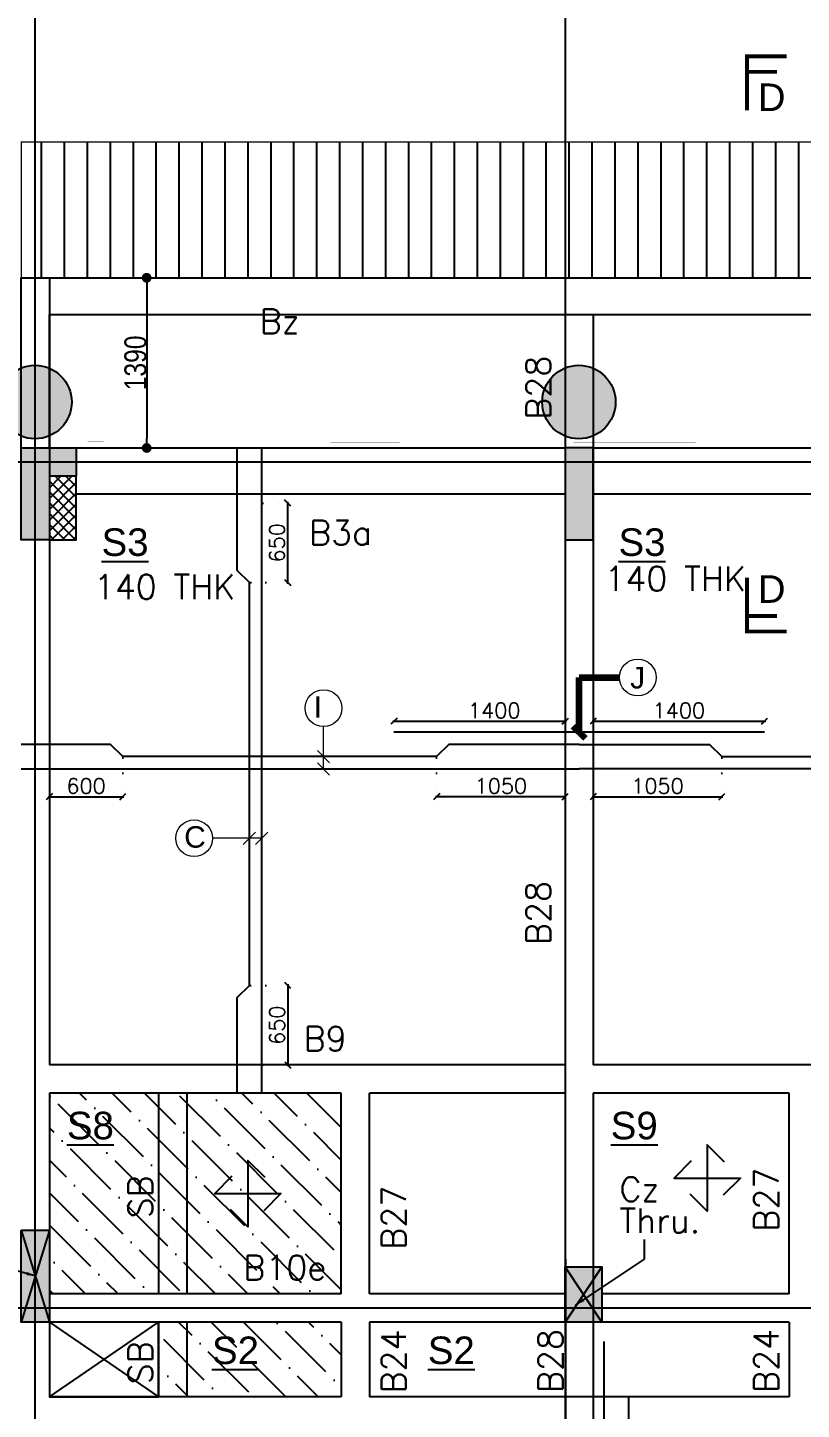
# Model space of a CAD drawing. Header units: millimetres. Extents: x 1772430 to 1864909, y -1443517 to -1381610.
# Drawn here: x 1804198 to 1810522, y -1403488 to -1392201 of the extents above; entities that cross this region are included whole.
import ezdxf

# ---------------------------------------------------------------- set-up
doc = ezdxf.new("R2010")
doc.units = ezdxf.units.MM
doc.header["$LTSCALE"] = 100
doc.header["$MEASUREMENT"] = 0
doc.header["$PDMODE"] = 98
for name, pattern in [('1', [0]), ('ACAD_ISO02W100', [15, 12, -3]), ('CENTER2', [28.575000000000003, 19.05, -3.175, 3.175, -3.175]), ('CONTINOUS', [0]), ('DOT', [0.25, 0, -0.25]), ('HIDDEN', [0.375, 0.25, -0.125])]:
    doc.linetypes.add(name, pattern=pattern)
for name, color, linetype in [('BEAM NO', 7, '1'), ('BEAM-230X450', 31, 'Continuous'), ('BEAM-230X600', 150, 'Continuous'), ('BEAM-450X275', 7, 'Continuous'), ('BEAM-450X750', 134, 'Continuous'), ('DIM', 191, 'Continuous'), ('Projection', 5, 'Continuous'), ('Roof', 7, 'Continuous'), ('s-steel', 1, 'Continuous'), ('S-STRU. CUTOUT', 3, 'Continuous'), ('SLAB NO.', 4, 'Continuous'), ('STEEL', 1, 'Continuous'), ('STR.COLUMN', 1, 'Continuous'), ('SUNK-HATCH', 8, 'Continuous')]:
    doc.layers.add(name, color=color, linetype=linetype)
for name, color, linetype, lineweight in [('CENTER_LINE', 8, 'CENTER2', 25), ('GRID', 252, 'ACAD_ISO02W100', 9), ('LEADER', 191, 'Continuous', 15), ('S-B5-230X600', 120, 'HIDDEN', 25), ('SECTION TEXT', 7, 'Continuous', 25), ('SLAB STEEL MARK', 133, 'Continuous', 30)]:
    doc.layers.add(name, color=color, linetype=linetype, lineweight=lineweight)
doc.styles.add('AR', font='', dxfattribs={"width": 0.8})
doc.styles.add('ARIAL', font='arial.ttf')
doc.styles.add('DEEPAK', font='arial.ttf')
doc.styles.add('ROMANS', font='romans.shx')
doc.styles.add('RS', font='romans.shx', dxfattribs={"width": 0.9})
doc.styles.add('style1', font='arial.ttf')
doc.styles.get('AR').set_extended_font_data('Arial Unicode MS')
doc.dimstyles.new('100', dxfattribs={"dimtxt": 180, "dimasz": 80, "dimexe": 0.18, "dimexo": 0.0625, "dimgap": 1, "dimtad": 1, "dimdec": 0, "dimzin": 0, "dimdsep": 46, "dimtxsty": 'AR', "dimblk": 'DOT', "dimcen": 0.09, "dimse1": 1, "dimse2": 1, "dimclrd": 50, "dimclrt": 256, "dimadec": 0, "dimazin": 0, "dimtfac": 1, "dimtdec": 0, "dimtix": 1, "dimtofl": 0, "dimtmove": 2, "dimatfit": 0, "dimfxl": 1, "dimtolj": 1, "dimtzin": 0, "dimlwd": -1, "dimarcsym": 0})
doc.dimstyles.new('KRUNAL-MM', dxfattribs={"dimtxt": 50, "dimasz": 35, "dimexe": 25, "dimexo": 0, "dimgap": 15, "dimtad": 1, "dimdec": 0, "dimzin": 0, "dimdsep": 46, "dimtxsty": 'RS', "dimblk": 'OBLIQUE', "dimcen": 0, "dimdle": 25, "dimclrd": 256, "dimclre": 256, "dimclrt": 7, "dimadec": 0, "dimazin": 0, "dimtfac": 1, "dimtdec": 0, "dimtix": 1, "dimtmove": 0, "dimatfit": 2, "dimfxl": 1, "dimtolj": 1, "dimtzin": 0, "dimlwd": -1, "dimlwe": -1, "dimarcsym": 0})
doc.dimstyles.new('pag', dxfattribs={"dimtxt": 180, "dimasz": 150, "dimexe": 100, "dimexo": 0, "dimgap": 50, "dimtad": 1, "dimdec": 0, "dimzin": 0, "dimdsep": 46, "dimtxsty": 'ROMANS', "dimblk": 'OBLIQUE', "dimcen": 0, "dimdle": 100, "dimclrd": 256, "dimclre": 256, "dimclrt": 256, "dimadec": 0, "dimazin": 0, "dimtfac": 1, "dimtdec": 0, "dimtmove": 2, "dimatfit": 3, "dimfxl": 1, "dimtolj": 1, "dimtzin": 0, "dimlwd": -1, "dimlwe": -1, "dimarcsym": 0})
pattern_1 = [(135, (0, 4114.140964071499), (-364.6019340493135, 99.43689110435825), [468.75, -93.75, 0, -93.75])]

# ---------------------------------------------------------------- blocks, each defined once
blk = doc.blocks.new('Roof')
at = {"layer": 'Roof'}
h = blk.add_hatch(dxfattribs=at)
h.set_pattern_fill('ANSI31', color=8, scale=1500.000000000003, angle=45)
h.set_pattern_definition([(90, (0, 0), (-187.5, 1.148106374200644e-14), [])])
h.paths.add_polyline_path([(1804146.10497409, -1398360.24230647), (1813266.1049741, -1398360.242306483), (1813266.104974105, -1399748.806724621), (1813908.560622208, -1399748.806724623), (1813908.560622208, -1398498.806724566), (1816838.560622208, -1398498.806724566), (1816838.560622208, -1399748.806724621), (1818353.604974095, -1399748.806724566), (1818353.604974095, -1398498.806724566), (1821283.604974095, -1398498.806724566), (1821283.604974095, -1399748.806724621), (1822798.604974095, -1399748.806724566), (1822798.604974095, -1398498.806724566), (1825728.604974095, -1398498.806695148), (1825728.604986645, -1399748.806724622), (1827243.649325981, -1399748.806724566), (1827243.649325981, -1398498.806724566), (1830173.649325981, -1398498.806724566), (1830173.649325981, -1399748.806724622), (1831688.649325982, -1399748.806724566), (1831688.649325982, -1398498.806724566), (1834618.649325982, -1398498.806724566), (1834618.649325982, -1399748.806724622), (1836133.693677868, -1399748.806724566), (1836133.693677868, -1398498.806724566), (1839063.693677868, -1398498.806724566), (1839063.693677868, -1399748.806724623), (1844736.104974095, -1399748.806724623), (1844736.104979049, -1400678.482938859), (1858429.077767265, -1397248.806724623), (1804146.104974091, -1397248.806724619)])
at = {"layer": 'Roof', "color": 6, "const_width": 10}
blk.add_lwpolyline([(1858436.077483638, -1397248.806724623), (1844736.104979049, -1400678.482938859), (1844736.104979049, -1399748.806724623), (1804146.104974095, -1399748.957714752), (1804146.104974091, -1397248.806724619)], close=True, dxfattribs=at)
blk = doc.blocks.new('FIRST FLOOR COLUMNS')
at = {"layer": 'CENTER_LINE', "ltscale": 50}
for p, q in [((20444.99999999907, -42203.11614621687), (20444.99999999907, 11430.11409838148)), ((24778.85805530241, -15138.33302856097), (24778.85805530241, 11405.1140632811)), ((68022.25780571625, -115), (-4699.232308062259, -115)), ((68022.25780571625, -7025), (-4699.232308062259, -7025))]:
    blk.add_line(p, q, dxfattribs=at)
blk = doc.blocks.new('COL')
h = blk.add_hatch(color=2)
h.dxf.hatch_style = 1
h.paths.add_polyline_path([(1804146.104974095, -1406138.806724623), (1804376.104974095, -1406138.806724623), (1804376.104974095, -1406888.806724623), (1804146.104974095, -1406888.806724623)])
h = blk.add_hatch(color=2)
h.dxf.hatch_style = 1
h.paths.add_polyline_path([(1808591.0224678, -1406438.806724566), (1808890.963029397, -1406438.806724566), (1808890.963029397, -1406888.806724566), (1808591.0224678, -1406888.806724566)])
at = {"layer": 'STR.COLUMN', "transparency": 33554687}
h = blk.add_hatch(color=256, dxfattribs=at)
h.dxf.hatch_style = 1
h.paths.add_polyline_path([(1804146.104974095, -1400498.806724623), (1804376.104974095, -1400498.806724623), (1804376.104974095, -1399978.806724624), (1804596.104974095, -1399978.806724624), (1804596.104974095, -1399748.806724623), (1804146.104974095, -1399748.806724623)])
at = {"layer": 'STR.COLUMN'}
h = blk.add_hatch(color=256, dxfattribs=at)
h.dxf.hatch_style = 1
h.paths.add_polyline_path([(1808591.10496949, -1399748.806724567), (1808591.10496949, -1400498.806724567), (1808821.104969497, -1400498.806724567), (1808821.104969497, -1399748.806724567)])
h = blk.add_hatch(dxfattribs=at)
h.set_pattern_fill('ANSI37', color=8, scale=500)
h.set_pattern_definition([(45, (-46669.99999999953, -222356.3531173824), (-44.19417382415923, 44.19417382415923), []), (135, (-46669.99999999953, -222356.3531173824), (-44.19417382415922, -44.19417382415921), [])])
h.paths.add_polyline_path([(1804376.104974095, -1400498.806724623), (1804596.104974095, -1400498.806724623), (1804596.104974095, -1399978.806724624), (1804376.104974095, -1399978.806724624)])
at = {"layer": 'STR.COLUMN', "color": 5}
for p, q in [((1808890.963029397, -1406888.806724623), (1808591.0224678, -1406438.806724566)), ((1808890.963029397, -1406438.806724566), (1808591.0224678, -1406888.806724566))]:
    blk.add_line(p, q, dxfattribs=at)
for points in [[(1804146.104974095, -1399748.806724623), (1804596.104974095, -1399748.806724623), (1804596.104974095, -1399978.806724624), (1804376.104974095, -1399978.806724624), (1804376.104974095, -1400498.806724623), (1804146.104974095, -1400498.806724623), (1804146.104974095, -1399748.806724623)], [(1808591.10496949, -1399748.806724567), (1808591.10496949, -1400498.806724567), (1808821.104969497, -1400498.806724567), (1808821.104969497, -1399748.806724567)], [(1804376.104974095, -1400498.806724623), (1804596.104974095, -1400498.806724623), (1804596.104974095, -1399978.806724624), (1804376.104974095, -1399978.806724624)], [(1808591.0224678, -1406438.806724566), (1808890.963029397, -1406438.806724566), (1808890.963029397, -1406888.806724566), (1808591.0224678, -1406888.806724566)]]:
    blk.add_lwpolyline(points, close=True, dxfattribs=at)
for points in [[(1804146.104974095, -1406138.806724623), (1804376.104974095, -1406138.806724623), (1804376.104974095, -1406888.806724623), (1804146.104974095, -1406888.806724623), (1804146.104974095, -1406138.806724623)], [(1804146.104974095, -1406138.806724623), (1804376.104974095, -1406888.806724623)], [(1804376.104974095, -1406138.806724623), (1804146.104974095, -1406888.806724623)]]:
    blk.add_lwpolyline(points, dxfattribs=at)
blk = doc.blocks.new('Col_600 Dia')
at = {"layer": 'STR.COLUMN'}
h = blk.add_hatch(color=5, dxfattribs=at)
h.dxf.hatch_style = 1
edge = h.paths.add_edge_path()
edge.add_arc((1853153.604973638, -1399373.806722028), 300.000000000145, 0, 360)
blk.add_circle((1853153.604973638, -1399373.806722028), 300.000000000145, dxfattribs=at)
blk = doc.blocks.new('Elevation_Col')
at = {"layer": 'STR.COLUMN'}
for p in [(-48895, -1.70338898897171e-06), (-44450, -2.59745866060257e-06)]:
    blk.add_blockref('Col_600 Dia', p, dxfattribs=at)
blk = doc.blocks.new('_Oblique')
at = {"color": 0, "linetype": 'ByBlock', "lineweight": -2}
blk.add_line((-0.5, -0.5), (0.5, 0.5), dxfattribs=at)
blk = doc.blocks.new('*D8')
at = {"layer": 'Defpoints', "color": 0, "transparency": 16777216}
for p in [(1804975.745773623, -1398156.269024085), (1804376.104974095, -1398256.272170066), (1804975.745773623, -1398483.658421325)]:
    blk.add_point(p, dxfattribs=at)
at = {"layer": 'DIM', "color": 191, "linetype": 'DOT', "ltscale": 5, "transparency": 16777216}
for p, q in [((1804975.745773623, -1398166.269024085), (1804975.745773623, -1398493.658421325)), ((1804376.104974095, -1398266.272170066), (1804376.104974095, -1398493.658421325))]:
    blk.add_line(p, q, dxfattribs=at)
at = {"layer": 'DIM', "color": 191, "ltscale": 5, "transparency": 16777216}
blk.add_line((1804366.104974095, -1398483.658421325), (1804985.745773623, -1398483.658421325), dxfattribs=at)
at = {"layer": 'DIM', "color": 191, "linetype": 'ByBlock', "transparency": 16777216, "xscale": 50, "yscale": 50, "zscale": 50, "rotation": 180}
blk.add_blockref('_Oblique', (1804376.104974095, -1398483.658421325), dxfattribs=at)
at = {"layer": 'DIM', "color": 191, "linetype": 'ByBlock', "transparency": 16777216, "xscale": 50, "yscale": 50, "zscale": 50}
blk.add_blockref('_Oblique', (1804975.745773623, -1398483.658421325), dxfattribs=at)
at = {"layer": 'DIM', "color": 7, "transparency": 16777216, "insert": (1804675.925373859, -1398396.158421325), "char_height": 125, "attachment_point": 5, "style": 'ROMANS'}
blk.add_mtext('\\A1;600', dxfattribs=at)
blk = doc.blocks.new('*D9')
at = {"layer": 'Defpoints', "color": 0, "transparency": 16777216}
for p in [(1807540.925513289, -1398156.272568069), (1808591.100960277, -1398256.272568515), (1807540.925513289, -1398483.653371695)]:
    blk.add_point(p, dxfattribs=at)
at = {"layer": 'DIM', "color": 191, "linetype": 'DOT', "ltscale": 5, "transparency": 16777216}
for p, q in [((1807540.925513289, -1398166.272568069), (1807540.925513289, -1398493.653371695)), ((1808591.100960277, -1398266.272568515), (1808591.100960277, -1398493.653371695))]:
    blk.add_line(p, q, dxfattribs=at)
at = {"layer": 'DIM', "color": 191, "ltscale": 5, "transparency": 16777216}
blk.add_line((1808601.100960277, -1398483.653371695), (1807530.925513289, -1398483.653371695), dxfattribs=at)
at = {"layer": 'DIM', "color": 191, "linetype": 'ByBlock', "transparency": 16777216, "xscale": 50, "yscale": 50, "zscale": 50, "rotation": 180}
blk.add_blockref('_Oblique', (1807540.925513289, -1398483.653371695), dxfattribs=at)
at = {"layer": 'DIM', "color": 191, "linetype": 'ByBlock', "transparency": 16777216, "xscale": 50, "yscale": 50, "zscale": 50}
blk.add_blockref('_Oblique', (1808591.100960277, -1398483.653371695), dxfattribs=at)
at = {"layer": 'DIM', "color": 7, "transparency": 16777216, "insert": (1808066.013236783, -1398396.153371695), "char_height": 125, "attachment_point": 5, "style": 'ROMANS'}
blk.add_mtext('\\A1;1050', dxfattribs=at)
blk = doc.blocks.new('*D11')
at = {"layer": 'Defpoints', "color": 0, "transparency": 16777216}
for p in [(1809871.276407265, -1398156.272568069), (1808821.100960277, -1398256.272568515), (1809871.276407265, -1398483.653371695)]:
    blk.add_point(p, dxfattribs=at)
at = {"layer": 'DIM', "color": 191, "linetype": 'DOT', "ltscale": 5, "transparency": 16777216}
for p, q in [((1809871.276407265, -1398166.272568069), (1809871.276407265, -1398493.653371695)), ((1808821.100960277, -1398266.272568515), (1808821.100960277, -1398493.653371695))]:
    blk.add_line(p, q, dxfattribs=at)
at = {"layer": 'DIM', "color": 191, "ltscale": 5, "transparency": 16777216}
blk.add_line((1808811.100960277, -1398483.653371695), (1809881.276407265, -1398483.653371695), dxfattribs=at)
at = {"layer": 'DIM', "color": 191, "linetype": 'ByBlock', "transparency": 16777216, "xscale": 50, "yscale": 50, "zscale": 50, "rotation": 180}
blk.add_blockref('_Oblique', (1808821.100960277, -1398483.653371695), dxfattribs=at)
at = {"layer": 'DIM', "color": 191, "linetype": 'ByBlock', "transparency": 16777216, "xscale": 50, "yscale": 50, "zscale": 50}
blk.add_blockref('_Oblique', (1809871.276407265, -1398483.653371695), dxfattribs=at)
at = {"layer": 'DIM', "color": 7, "transparency": 16777216, "insert": (1809346.188683771, -1398396.153371695), "char_height": 125, "attachment_point": 5, "style": 'ROMANS'}
blk.add_mtext('\\A1;1050', dxfattribs=at)
blk = doc.blocks.new('*D12')
at = {"layer": 'Defpoints', "color": 0, "transparency": 16777216}
for p in [(1807192.500960228, -1397956.272568069), (1808592.500960228, -1397867.215666495), (1808592.500960228, -1397956.272568064)]:
    blk.add_point(p, dxfattribs=at)
at = {"layer": 'DIM', "color": 191, "ltscale": 5, "transparency": 16777216}
blk.add_line((1807182.500960228, -1397867.215666495), (1808602.500960228, -1397867.215666495), dxfattribs=at)
at = {"layer": 'DIM', "color": 191, "linetype": 'DOT', "ltscale": 5, "transparency": 16777216}
for p, q in [((1807192.500960228, -1397946.272568069), (1807192.500960228, -1397857.215666495)), ((1808592.500960228, -1397946.272568064), (1808592.500960228, -1397857.215666495))]:
    blk.add_line(p, q, dxfattribs=at)
at = {"layer": 'DIM', "color": 191, "linetype": 'ByBlock', "transparency": 16777216, "xscale": 50, "yscale": 50, "zscale": 50, "rotation": 180}
blk.add_blockref('_Oblique', (1807192.500960228, -1397867.215666495), dxfattribs=at)
at = {"layer": 'DIM', "color": 191, "linetype": 'ByBlock', "transparency": 16777216, "xscale": 50, "yscale": 50, "zscale": 50}
blk.add_blockref('_Oblique', (1808592.500960228, -1397867.215666495), dxfattribs=at)
at = {"layer": 'DIM', "color": 7, "transparency": 16777216, "insert": (1808012.176182876, -1397779.715666495), "char_height": 125, "attachment_point": 5, "style": 'ROMANS'}
blk.add_mtext('\\A1;1400', dxfattribs=at)
blk = doc.blocks.new('*D13')
at = {"layer": 'Defpoints', "color": 0, "transparency": 16777216}
for p in [(1808821.100960277, -1397956.272568069), (1810221.100960276, -1397867.215666495), (1810221.100960276, -1397956.272568064)]:
    blk.add_point(p, dxfattribs=at)
at = {"layer": 'DIM', "color": 191, "ltscale": 5, "transparency": 16777216}
blk.add_line((1808811.100960277, -1397867.215666495), (1810231.100960276, -1397867.215666495), dxfattribs=at)
at = {"layer": 'DIM', "color": 191, "linetype": 'DOT', "ltscale": 5, "transparency": 16777216}
for p, q in [((1808821.100960277, -1397946.272568069), (1808821.100960277, -1397857.215666495)), ((1810221.100960276, -1397946.272568064), (1810221.100960276, -1397857.215666495))]:
    blk.add_line(p, q, dxfattribs=at)
at = {"layer": 'DIM', "color": 191, "linetype": 'ByBlock', "transparency": 16777216, "xscale": 50, "yscale": 50, "zscale": 50, "rotation": 180}
blk.add_blockref('_Oblique', (1808821.100960277, -1397867.215666495), dxfattribs=at)
at = {"layer": 'DIM', "color": 191, "linetype": 'ByBlock', "transparency": 16777216, "xscale": 50, "yscale": 50, "zscale": 50}
blk.add_blockref('_Oblique', (1810221.100960276, -1397867.215666495), dxfattribs=at)
at = {"layer": 'DIM', "color": 7, "transparency": 16777216, "insert": (1809521.100960277, -1397779.715666495), "char_height": 125, "attachment_point": 5, "style": 'ROMANS'}
blk.add_mtext('\\A1;1400', dxfattribs=at)
blk = doc.blocks.new('*D39')
at = {"layer": 'Defpoints', "color": 0, "transparency": 16777216}
for p in [(1806110.837403578, -1396084.665760552), (1806324.031625226, -1396084.665760552), (1806011.185760542, -1396734.648647364)]:
    blk.add_point(p, dxfattribs=at)
at = {"layer": 'DIM', "color": 191, "linetype": 'DOT', "ltscale": 5, "transparency": 16777216}
for p, q in [((1806120.837403578, -1396084.665760552), (1806334.031625226, -1396084.665760552)), ((1806021.185760542, -1396734.648647364), (1806334.031625226, -1396734.648647364))]:
    blk.add_line(p, q, dxfattribs=at)
at = {"layer": 'DIM', "color": 191, "ltscale": 5, "transparency": 16777216}
blk.add_line((1806324.031625226, -1396744.648647364), (1806324.031625226, -1396074.665760552), dxfattribs=at)
at = {"layer": 'DIM', "color": 191, "linetype": 'ByBlock', "transparency": 16777216, "xscale": 50, "yscale": 50, "zscale": 50}
for p, rotation in [((1806324.031625226, -1396084.665760552), 90), ((1806324.031625226, -1396734.648647364), 270)]:
    blk.add_blockref('_Oblique', p, dxfattribs=dict(at, rotation=rotation))
at = {"layer": 'DIM', "color": 7, "transparency": 16777216, "insert": (1806236.531625226, -1396409.657203958), "char_height": 125, "attachment_point": 5, "rotation": 90, "style": 'ROMANS'}
blk.add_mtext('\\A1;650', dxfattribs=at)
blk = doc.blocks.new('*D40')
at = {"layer": 'Defpoints', "color": 0, "transparency": 16777216}
for p in [(1806011.115929739, -1400025.070354089), (1806111.118526043, -1400675.070354089), (1806324.238297366, -1400675.070354089)]:
    blk.add_point(p, dxfattribs=at)
at = {"layer": 'DIM', "color": 191, "linetype": 'DOT', "ltscale": 5, "transparency": 16777216}
for p, q in [((1806021.115929739, -1400025.070354089), (1806334.238297366, -1400025.070354089)), ((1806121.118526043, -1400675.070354089), (1806334.238297366, -1400675.070354089))]:
    blk.add_line(p, q, dxfattribs=at)
at = {"layer": 'DIM', "color": 191, "ltscale": 5, "transparency": 16777216}
blk.add_line((1806324.238297366, -1400015.070354089), (1806324.238297366, -1400685.070354089), dxfattribs=at)
at = {"layer": 'DIM', "color": 191, "linetype": 'ByBlock', "transparency": 16777216, "xscale": 50, "yscale": 50, "zscale": 50}
for p, rotation in [((1806324.238297366, -1400025.070354089), 90), ((1806324.238297366, -1400675.070354089), 270)]:
    blk.add_blockref('_Oblique', p, dxfattribs=dict(at, rotation=rotation))
at = {"layer": 'DIM', "color": 7, "transparency": 16777216, "insert": (1806236.738297366, -1400350.070354089), "char_height": 125, "attachment_point": 5, "rotation": 90, "style": 'ROMANS'}
blk.add_mtext('\\A1;650', dxfattribs=at)
blk = doc.blocks.new('*U41')
at = {"layer": 'STEEL'}
for points in [[(707738.0564169867, 27916.33438346686), (707888.0564169867, 27766.33438346686), (707888.0564169867, 28344.32676437648), (708038.0564169867, 28194.32676437648)], [(707749.0602265319, 28205.33057392167), (707599.0602265319, 28055.33057392167), (708177.0526074416, 28055.33057392167), (708027.0526074416, 27905.33057392167)]]:
    blk.add_lwpolyline(points, dxfattribs=at)
blk = doc.blocks.new('_Dot')
at = {"linetype": 'ByBlock', "lineweight": -2}
blk.add_line((-0.5, 0), (-1, 0), dxfattribs=at)
at = {"linetype": 'ByBlock', "const_width": 0.5}
blk.add_lwpolyline([(-0.25, 0, 1), (0.25, 0, 1)], format="xyb", close=True, dxfattribs=at)
blk = doc.blocks.new('*D389')
at = {"layer": 'BEAM-230X600', "color": 50, "transparency": 16777216}
blk.add_line((1805171.28584974, -1394324.804820656), (1805171.28584974, -1395554.816511967), dxfattribs=at)
at = {"layer": 'Defpoints', "color": 0, "transparency": 16777216}
for p in [(1804210.271862407, -1394244.804820656), (1804210.277033091, -1395634.816511967), (1805171.28584974, -1395634.816511967)]:
    blk.add_point(p, dxfattribs=at)
at = {"layer": 'BEAM-230X600', "color": 50, "transparency": 16777216, "xscale": 80, "yscale": 80, "zscale": 80}
for p, rotation in [((1805171.28584974, -1394244.804820656), 90), ((1805171.28584974, -1395634.816511967), 270)]:
    blk.add_blockref('_Dot', p, dxfattribs=dict(at, rotation=rotation))
at = {"layer": 'BEAM-230X600', "transparency": 16777216, "insert": (1805080.28584974, -1394939.810666312), "char_height": 180, "attachment_point": 5, "rotation": 90, "style": 'AR'}
blk.add_mtext('\\A1;1390', dxfattribs=at)
blk = doc.blocks.new('G$C0A517DD0')
at = {"layer": 'BEAM NO', "ltscale": 500, "style": 'ROMANS'}
for s, p in [('Cz', (25219.38837159984, -6155.329771932913)), ('Thru.', (25219.38837159984, -6412.608878680971))]:
    blk.add_text(s, height=200, rotation=359.9999731095184, dxfattribs=at).set_placement(p)
at = {"color": 251}
for points in [[(20452.80054469779, -6764.999999681022), (19059.34613135876, -6387.532075802563), (19059.34613135876, -6226.818866459187)], [(24859.13723492878, -7003.123651061207), (25422.9599773183, -6625.655727182748), (25422.9599773183, -6464.942517839372)]]:
    blk.add_leader(points, dimstyle='100', override={"dimgap": 1, "dimtad": 0, "dimfxl": 2, "dimfxlon": 1}, dxfattribs=at)

msp = doc.modelspace()

# ---------------------------------------------------------------- hatches: boundary and pattern name
at = {"layer": 'SUNK-HATCH', "linetype": 'Continuous', "transparency": 33554559}
h = msp.add_hatch(dxfattribs=at)
h.set_pattern_fill('ANSI36', color=8, scale=1500, angle=90)
h.set_pattern_definition(pattern_1)
h.paths.add_polyline_path([(1806761.100960277, -1402544.665760552), (1806761.100960278, -1400905.070354089), (1804376.104974095, -1400905.070354089), (1804376.104974095, -1402544.665760552)])
h = msp.add_hatch(dxfattribs=at)
h.set_pattern_fill('ANSI36', color=8, scale=1500, angle=90)
h.set_pattern_definition(pattern_1)
h.paths.add_polyline_path([(1805266.045293604, -1403384.665760552), (1806761.100960277, -1403384.665760552), (1806761.100960277, -1402774.665760552), (1805266.045293604, -1402774.665760552)])

# ---------------------------------------------------------------- linework, layer by layer
at = {"layer": 'BEAM-230X450', "linetype": 'HIDDEN', "ltscale": 750}
for p, q in [((1808591.100960277, -1400675.070354089), (1804376.104974095, -1400675.070354089)), ((1813036.104974095, -1400675.070354089), (1808821.100960277, -1400675.070354089)), ((1808591.100960277, -1400905.070354089), (1806991.100960277, -1400905.070354089)), ((1806991.100960277, -1402544.665760552), (1806991.100960277, -1400905.070354089)), ((1810421.100960279, -1400905.070354089), (1808821.100960277, -1400905.070354089)), ((1810421.100960279, -1402544.665760551), (1810421.100960279, -1400905.070354089)), ((1806991.100960277, -1402774.665760552), (1806991.100960277, -1403384.665760552)), ((1810421.100960279, -1402774.665760551), (1810421.100960279, -1403384.665760552)), ((1810421.100960279, -1403384.665760552), (1806991.100960277, -1403384.665760552))]:
    msp.add_line(p, q, dxfattribs=at)
at = {"layer": 'BEAM-230X450', "linetype": 'CONTINOUS', "ltscale": 750}
for p, q in [((1806761.100960277, -1400905.070354089), (1804376.104974095, -1400905.070354089)), ((1806761.100960277, -1402544.665760552), (1806761.100960277, -1400905.070354089)), ((1806761.100960277, -1402774.665760552), (1806761.100960277, -1403384.665760552)), ((1806761.100960277, -1403384.665760552), (1804376.104974095, -1403384.665760552))]:
    msp.add_line(p, q, dxfattribs=at)
at = {"layer": 'BEAM-230X600', "linetype": 'HIDDEN', "ltscale": 750}
for p, q in [((1804376.104974104, -1394244.804820656), (1804376.104974095, -1400675.070354089)), ((1808591.100960277, -1394544.804820662), (1808591.100960277, -1400675.070354089)), ((1808821.100960277, -1394544.804820662), (1808821.100960277, -1400675.070354089)), ((1808591.100960277, -1400905.070354089), (1808594.963029397, -1403614.665760552)), ((1808821.100960277, -1400905.070354089), (1808821.100960277, -1403614.665760552)), ((1808591.100960277, -1402544.665760552), (1806991.100960277, -1402544.665760552)), ((1810421.100960279, -1402544.665760551), (1808890.963029397, -1402544.665760552)), ((1808591.0224678, -1402774.665760552), (1806991.100960277, -1402774.665760552)), ((1810421.100960279, -1402774.665760551), (1808890.963029397, -1402774.665760551))]:
    msp.add_line(p, q, dxfattribs=at)
at = {"layer": 'BEAM-230X600', "linetype": 'CONTINOUS', "ltscale": 750}
for p, q in [((1804376.104974095, -1400905.070354089), (1804376.104974095, -1402024.665760552)), ((1806761.100960277, -1402544.665760552), (1804376.104974095, -1402544.665760552)), ((1806761.100960277, -1402774.665760552), (1804376.104974095, -1402774.665760552)), ((1804376.104974095, -1402774.665760552), (1804376.104974095, -1403384.665760552))]:
    msp.add_line(p, q, dxfattribs=at)
at = {"layer": 'BEAM-450X275', "linetype": 'HIDDEN', "ltscale": 750}
for p, q in [((1805268.600923134, -1400905.812027525), (1805268.600955675, -1402544.665760552)), ((1805498.600923134, -1400905.812027525), (1805498.600955675, -1402544.665760552)), ((1805498.600959523, -1402774.665760552), (1805498.600969729, -1403384.665760549))]:
    msp.add_line(p, q, dxfattribs=at)
at = {"layer": 'BEAM-450X275', "linetype": 'Continuous', "ltscale": 750}
msp.add_line((1805268.600959523, -1402774.665760552), (1805268.600969729, -1403384.665764397), dxfattribs=at)
at = {"layer": 'BEAM-450X750', "linetype": 'CONTINOUS', "ltscale": 750}
for p, q in [((1804596.104974095, -1395634.665760552), (1808591.10496949, -1395634.665760552)), ((1808821.104969497, -1395634.665760552), (1813036.104974095, -1395634.665760552))]:
    msp.add_line(p, q, dxfattribs=at)
at = {"layer": 'BEAM-450X750', "linetype": 'HIDDEN', "ltscale": 750}
for p, q in [((1804596.104974095, -1396009.665760552), (1808591.100960277, -1396009.665760552)), ((1808821.104969497, -1396009.665760552), (1813036.104974095, -1396009.665760552))]:
    msp.add_line(p, q, dxfattribs=at)
at = {"layer": 'LEADER', "linetype": 'DOT', "ltscale": 250}
msp.add_line((1810077.956099361, -1396694.509553676), (1810077.956099361, -1392875.772536443), dxfattribs=at)
at = {"layer": 'LEADER'}
for points in [[(1810321.820488066, -1392562.493427688, 32.4, 32.4, 0), (1810077.956099361, -1392562.493427688, 32.4, 32.4, 0), (1810077.956099361, -1392875.772536443, 32.4, 32.4, 0), (1810077.956099361, -1392436.351876253, 32.4, 32.4, 0), (1810403.108617753, -1392436.351876253, 0, 0, 0)], [(1810321.820488066, -1397007.788662409, 32.4, 32.4, 0), (1810077.956099361, -1397007.788662409, 32.4, 32.4, 0), (1810077.956099361, -1396694.509553676, 32.4, 32.4, 0), (1810077.956099361, -1397133.930213866, 32.4, 32.4, 0), (1810403.108617753, -1397133.930213866, 0, 0, 0)]]:
    msp.add_lwpolyline(points, format="xyseb", dxfattribs=at)
for centre in [(1809184.973931456, -1397509.535339932), (1806616.694406657, -1397760.728520653), (1805559.081817174, -1398823.139475444)]:
    msp.add_circle(centre, 150, dxfattribs=at)
at = {"layer": 'Projection', "linetype": 'CONTINOUS', "ltscale": 750}
for points in [[(1804146.104974095, -1395634.665760552), (1804146.104974095, -1394244.804820656), (1813336.104974095, -1394244.804820668), (1813336.104974095, -1395634.665760495)], [(1804376.104974095, -1395634.665760552), (1804376.104974095, -1394544.804820656), (1813036.104974105, -1394544.804820668), (1813036.104974105, -1395634.665760495)]]:
    msp.add_lwpolyline(points, dxfattribs=at)
at = {"layer": 's-steel'}
for points in [[(1805911.115929887, -1400905.070354089), (1805911.115929862, -1400125.070354212), (1806011.115929754, -1400025.069966394), (1806011.185759958, -1396734.648647358), (1805910.909256892, -1396634.648647481), (1805910.980496216, -1395634.665760552)], [(1806111.1185548, -1400905.070354089), (1806111.117895841, -1395634.665760552)], [(1810221.100960276, -1397956.272568069), (1807192.500960228, -1397956.272568069)], [(1808704.992748599, -1398056.274488094), (1807640.925513289, -1398056.272568069), (1807540.925513289, -1398156.272568069), (1804975.745773623, -1398156.269024085), (1804875.745773623, -1398056.269024086), (1804146.104974095, -1398056.269024086)], [(1808704.992748599, -1398056.274949135), (1809771.276407265, -1398056.272568069), (1809871.276407265, -1398156.272568069), (1811986.464174567, -1398156.269024085), (1812086.464174566, -1398056.269024086), (1813186.104974095, -1398056.269024086)], [(1804146.104974095, -1398256.268493121), (1808704.992748599, -1398256.272419874)], [(1813186.104974095, -1398256.268737755), (1808704.992748599, -1398256.272632802)], [(1808911.442263171, -1407909.665760552), (1808911.442263142, -1407134.665760675), (1809011.442263035, -1407034.665372857), (1809011.51209077, -1404189.665760546), (1808911.235587704, -1404089.665760669), (1808911.291156577, -1402934.665760552)], [(1809111.444897947, -1407909.665760552), (1809111.444260132, -1403384.665760552)]]:
    msp.add_lwpolyline(points, dxfattribs=at)
at = {"layer": 'S-STRU. CUTOUT', "ltscale": 750}
for p, q in [((1804376.104974095, -1403384.665760552), (1805268.600959523, -1402774.665760552)), ((1804376.104974095, -1402774.665760552), (1805268.604974094, -1403386.415227082))]:
    msp.add_line(p, q, dxfattribs=at)
msp.add_lwpolyline([(1805268.600960277, -1402774.665760552), (1804376.104974095, -1402774.665760552), (1804376.104974095, -1403384.665760552), (1805268.600960277, -1403384.665760552)], close=True, dxfattribs=at)

# ---------------------------------------------------------------- block references
at = {"color": 251}
msp.add_blockref('G$C0A517DD0', (1783816.104974095, -1395634.665760552), dxfattribs=at)
at = {"layer": 'GRID'}
msp.add_blockref('FIRST FLOOR COLUMNS', (1783816.104974095, -1395636.101342463), dxfattribs=at)
at = {"layer": 'Roof'}
msp.add_blockref('Roof', (0, 4114.140964071499), dxfattribs=at)
at = {"layer": 'S-B5-230X600', "xscale": 0.9375000000000001, "yscale": 0.9375000000000001, "zscale": 0.9375000000000001, "rotation": 269.9999999999999}
for p in [(1783450.947744985, -737953.7010408822), (1779696.069975612, -738079.8151663952)]:
    msp.add_blockref('*U41', p, dxfattribs=at)
at = {"layer": 'STR.COLUMN'}
for name in ['Elevation_Col', 'COL']:
    msp.add_blockref(name, (0, 4114.140964071499), dxfattribs=at)

# ---------------------------------------------------------------- texts
at = {"layer": 'BEAM NO', "ltscale": 500, "style": 'ROMANS'}
for s, rotation, p in [('Bz', 359.9999731095184, (1806095.820032436, -1394701.079778639)), ('B28', 89.99997310951831, (1808472.390449146, -1395404.235608156, 1.004906717452237e-09)), ('B3a', 359.9999731095184, (1806498.932376205, -1396426.41065879, 1.004906717452237e-09)), ('140 THK', 359.9999731095184, (1808912.583198076, -1396802.479828712)), ('140 THK', 359.9999731095184, (1804739.759600017, -1396869.205918726)), ('B28', 89.99997310951831, (1808472.390449146, -1399694.64020175, 1.004906717452237e-09)), ('B9', 359.9999731095184, (1806454.875645198, -1400559.934862184, 1.004906713828173e-09)), ('B27', 89.99997310951831, (1810334.512215963, -1402036.586817067, 1.00490671753733e-09)), ('SB', 89.99997310951831, (1805220.007272978, -1401928.557605736, 1.004906717452237e-09)), ('B27', 89.99997310951831, (1807290.080279471, -1402184.752645296, 1.004906717452237e-09)), ('B10e', 359.9999731095184, (1805961.489906284, -1402430.67996591, 1.004906717452237e-09)), ('B24', 89.99997310951831, (1807290.080279471, -1403358.685593996, 1.004906717452237e-09)), ('B28', 89.99997310951831, (1808571.628154609, -1403355.308094805, 1.004906717452237e-09)), ('B24', 89.99997310951831, (1810334.512215963, -1403353.83619197, 1.00490671753733e-09)), ('SB', 89.99997310951831, (1805220.007298199, -1403282.984474172, 1.004906717452237e-09))]:
    msp.add_text(s, height=200, rotation=rotation, dxfattribs=at).set_placement(p)
at = {"layer": 'SECTION TEXT', "style": 'ARIAL'}
for p in [(1810165.738721743, -1392882.613057428), (1810165.738721743, -1396899.903828529)]:
    msp.add_text('D', height=225.0000000000001, dxfattribs=at).set_placement(p)
at = {"layer": 'SLAB NO.', "color": 42, "style": 'DEEPAK'}
for s, p in [('%%US3', (1804802.365543811, -1396516.60001114)), ('%%US3', (1809027.365539213, -1396516.60001114)), ('%%US8', (1804518.895631493, -1401282.191705216)), ('%%US9', (1808963.891617675, -1401282.191705216)), ('%%US2', (1805704.861529239, -1403118.158906124)), ('%%US2', (1807468.74795408, -1403118.158329964))]:
    msp.add_text(s, height=225, dxfattribs=at).set_placement(p)
at = {"layer": 'SLAB STEEL MARK', "style": 'style1'}
for s, p in [('J', (1809122.842229262, -1397599.73311625)), ('I', (1806536.042041123, -1397838.285568747)), ('C', (1805477.842934518, -1398899.720882493))]:
    msp.add_text(s, height=175, dxfattribs=at).set_placement(p)

# ---------------------------------------------------------------- dimensions: what is measured, and where the dimension line sits
at = {"layer": 'BEAM-230X600', "color": 251}
dim = msp.add_linear_dim(base=(1805171.28584974, -1395634.816511967), p1=(1804210.271862407, -1394244.804820656), p2=(1804210.277033091, -1395634.816511967), angle=90, dimstyle='100', override={"dimfxlon": 1}, dxfattribs=at)
dim.commit()
dim.dimension.update_dxf_attribs({"geometry": '*D389', "text_midpoint": (1805080.28584974, -1394939.810666312)})
at = {"layer": 'DIM', "linetype": 'DOT', "ltscale": 5}
for base, p1, p2, angle, picture, middle in [((1806324.031625226, -1396084.665760552), (1806011.185760542, -1396734.648647364), (1806110.837403578, -1396084.665760552), 89.99999999999999, '*D39', (1806324.031625226, -1396409.657203958)), ((1806324.238297366, -1400675.070354089), (1806011.115929739, -1400025.070354089), (1806111.118526043, -1400675.070354089), 270, '*D40', (1806324.238297366, -1400350.070354089))]:
    dim = msp.add_linear_dim(base=base, p1=p1, p2=p2, angle=angle, dimstyle='pag', override={"dimtxt": 125, "dimasz": 50, "dimexe": 10, "dimexo": 10, "dimgap": 25, "dimtxsty": 'ROMANS', "dimdle": 10, "dimclrd": 191, "dimclre": 191, "dimclrt": 7, "dimtix": 1, "dimtmove": 1}, dxfattribs=at)
    dim.commit()
    dim.dimension.update_dxf_attribs({"geometry": picture, "text_midpoint": middle, "dimtype": 128})
dim = msp.add_linear_dim(base=(1808592.500960228, -1397867.215666495), p1=(1807192.500960228, -1397956.272568069), p2=(1808592.500960228, -1397956.272568064), dimstyle='pag', override={"dimtxt": 125, "dimasz": 50, "dimexe": 10, "dimexo": 10, "dimgap": 25, "dimtxsty": 'ROMANS', "dimdle": 10, "dimclrd": 191, "dimclre": 191, "dimclrt": 7, "dimtix": 1, "dimtmove": 1}, dxfattribs=at)
dim.commit()
dim.dimension.update_dxf_attribs({"geometry": '*D12', "text_midpoint": (1808012.176182876, -1397867.215666495), "dimtype": 128})
for base, p1, p2, picture, middle in [((1810221.100960276, -1397867.215666495), (1808821.100960277, -1397956.272568069), (1810221.100960276, -1397956.272568064), '*D13', (1809521.100960277, -1397779.715666495)), ((1804975.745773623, -1398483.658421325), (1804376.104974095, -1398256.272170066), (1804975.745773623, -1398156.269024085), '*D8', (1804675.925373859, -1398396.158421325))]:
    dim = msp.add_linear_dim(base=base, p1=p1, p2=p2, dimstyle='pag', override={"dimtxt": 125, "dimasz": 50, "dimexe": 10, "dimexo": 10, "dimgap": 25, "dimtxsty": 'ROMANS', "dimdle": 10, "dimclrd": 191, "dimclre": 191, "dimclrt": 7, "dimtix": 1, "dimtmove": 1}, dxfattribs=at)
    dim.commit()
    dim.dimension.update_dxf_attribs({"geometry": picture, "text_midpoint": middle})
for base, p1, p2, angle, picture, middle in [((1807540.925513289, -1398483.653371695), (1808591.100960277, -1398256.272568515), (1807540.925513289, -1398156.272568069), 180, '*D9', (1808066.013236783, -1398396.153371695)), ((1809871.276407265, -1398483.653371695), (1808821.100960277, -1398256.272568515), (1809871.276407265, -1398156.272568069), 7.016709298534877e-15, '*D11', (1809346.188683771, -1398396.153371695))]:
    dim = msp.add_linear_dim(base=base, p1=p1, p2=p2, angle=angle, dimstyle='pag', override={"dimtxt": 125, "dimasz": 50, "dimexe": 10, "dimexo": 10, "dimgap": 25, "dimtxsty": 'ROMANS', "dimdle": 10, "dimclrd": 191, "dimclre": 191, "dimclrt": 7, "dimtix": 1, "dimtmove": 1}, dxfattribs=at)
    dim.commit()
    dim.dimension.update_dxf_attribs({"geometry": picture, "text_midpoint": middle})

# ---------------------------------------------------------------- leaders
at = {"layer": 'LEADER'}
for points, override in [([(1808704.992748599, -1397956.272568069), (1808704.992748599, -1397509.535339932), (1809034.973931456, -1397509.535339932)], {"dimscale": 1, "dimtxt": 50, "dimasz": 100, "dimgap": 15, "dimtad": 0, "dimtxsty": 'RS', "dimclrd": 256, "dimldrblk": 'Oblique', "dimlwd": 65535}), ([(1806616.694406669, -1398256.262344569), (1806616.694406657, -1397910.728520653)], {"dimasz": 100, "dimtad": 0, "dimldrblk": 'Oblique', "dimfxl": 0.0590551181102363, "dimarcsym": 1}), ([(1806616.694406671, -1398156.262344569), (1806616.694406657, -1397910.728520653)], {"dimasz": 100, "dimtad": 0, "dimldrblk": 'Oblique', "dimfxl": 0.0590551181102363, "dimarcsym": 1}), ([(1806011.118136737, -1398823.139475432), (1805709.081817174, -1398823.139475444)], {"dimasz": 100, "dimtad": 0, "dimldrblk": 'Oblique', "dimfxl": 0.0590551181102363, "dimarcsym": 1}), ([(1806111.118136737, -1398823.139475429), (1805709.081817174, -1398823.139475444)], {"dimasz": 100, "dimtad": 0, "dimldrblk": 'Oblique', "dimfxl": 0.0590551181102363, "dimarcsym": 1})]:
    msp.add_leader(points, dimstyle='KRUNAL-MM', override=override, dxfattribs=at)

doc.saveas('drawing.dxf')
